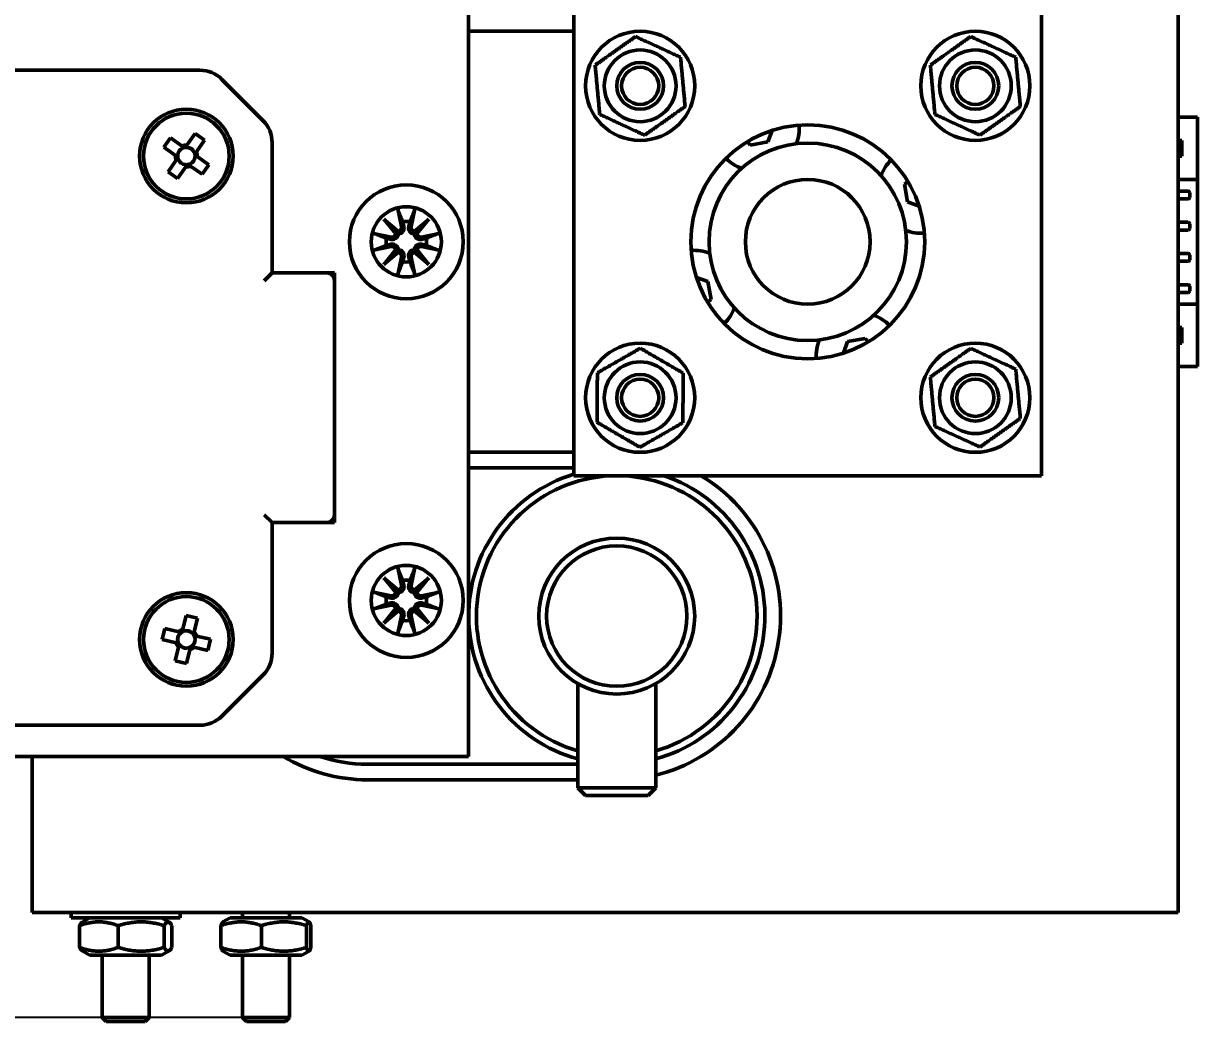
# Model space of a CAD drawing. Header units: millimetres. Extents: x -945 to 1680, y -1981 to 1188.
# Drawn here: x 269.7 to 345, y 460.6 to 524.6 of the extents above; entities that cross this region are included whole.
import ezdxf

# ---------------------------------------------------------------- set-up
doc = ezdxf.new("R2010")
doc.units = ezdxf.units.MM
doc.header["$LTSCALE"] = 4
doc.layers.add('Dimension (ISO)', color=7, linetype='Continuous', lineweight=25)
doc.layers.add('Visible (ISO)', color=7, linetype='Continuous', lineweight=50)
doc.styles.add('Note Text (ISO)', font='tahoma.ttf')
doc.dimstyles.new('Default (ISO)', dxfattribs={"dimscale": 4, "dimtxt": 3.5, "dimasz": 2.5, "dimexe": 3.175, "dimexo": 0, "dimgap": 0.762, "dimtad": 1, "dimrnd": 1e-08, "dimzin": 0, "dimtxsty": 'Note Text (ISO)', "dimcen": 0.09, "dimdle": 10, "dimclrd": 256, "dimclre": 256, "dimclrt": 256, "dimazin": 0, "dimtfac": 1.001486, "dimtmove": 0, "dimatfit": 3, "dimfxl": 1, "dimtolj": 1, "dimtzin": 0, "dimlwd": -1, "dimlwe": -1, "dimarcsym": 0})

# ---------------------------------------------------------------- blocks, each defined once
blk = doc.blocks.new('*D55')
at = {"layer": 'Defpoints', "color": 0, "transparency": 16777216}
for p in [(283.994, 560.551), (173.244, 460.801), (283.744, 460.801)]:
    blk.add_point(p, dxfattribs=at)
at = {"layer": 'Dimension (ISO)', "transparency": 16777216}
for p, q in [((283.994, 560.551), (160.544, 560.551)), ((173.244, 550.551), (173.244, 470.801)), ((283.744, 460.801), (160.544, 460.801))]:
    blk.add_line(p, q, dxfattribs=at)
for points in [[(171.578, 550.551), (174.911, 550.551), (173.244, 560.551)], [(171.578, 470.801), (174.911, 470.801), (173.244, 460.801)]]:
    blk.add_solid(points, dxfattribs=at)
at = {"layer": 'Dimension (ISO)', "transparency": 16777216, "insert": (155.623, 496.361), "char_height": 14, "attachment_point": 1, "rotation": 90, "style": 'Note Text (ISO)'}
blk.add_mtext('\\A1;100', dxfattribs=at)

msp = doc.modelspace()

# ---------------------------------------------------------------- linework, layer by layer
at = {"layer": 'Visible (ISO)'}
for p, q in [((343.744, 553.551), (343.744, 467.551)), ((298.244, 477.551), (298.244, 543.551)), ((304.993, 525.551), (304.993, 495.551)), ((334.993, 495.551), (334.993, 525.551)), ((298.244, 524.051), (304.993, 524.051)), ((248.264, 521.551), (281.007, 521.551)), ((282.422, 520.965), (285.05, 518.336)), ((343.744, 518.551), (344.993, 518.551)), ((344.993, 518.051), (344.993, 518.551)), ((280.175, 516.746), (280.702, 517.488)), ((280.702, 517.488), (281.305, 517.06)), ((317.709, 517.694), (317.438, 516.954)), ((344.993, 518.051), (344.993, 514.551)), ((278.698, 516.617), (279.126, 517.22)), ((279.44, 516.09), (278.698, 516.617)), ((279.126, 517.22), (279.868, 516.694)), ((279.873, 516.541), (279.944, 516.64)), ((280.122, 516.671), (280.222, 516.6)), ((281.305, 517.06), (280.779, 516.318)), ((285.636, 516.922), (285.636, 508.551)), ((316.3, 516.756), (316.119, 516.973)), ((317.438, 516.954), (316.3, 516.756)), ((343.744, 517.051), (343.993, 517.051)), ((343.993, 517.051), (343.993, 516.051)), ((279.516, 516.037), (279.586, 516.137)), ((279.646, 515.788), (279.546, 515.859)), ((280.626, 516.314), (280.726, 516.243)), ((280.756, 516.064), (280.685, 515.965)), ((280.831, 516.011), (281.573, 515.485)), ((343.993, 516.051), (343.744, 516.051)), ((278.966, 515.041), (279.493, 515.783)), ((280.096, 515.355), (279.57, 514.613)), ((280.15, 515.43), (280.05, 515.501)), ((280.399, 515.561), (280.328, 515.461)), ((281.145, 514.881), (280.403, 515.407)), ((281.573, 515.485), (281.145, 514.881)), ((279.57, 514.613), (278.966, 515.041)), ((326.199, 514.244), (326.415, 514.424)), ((343.744, 514.551), (344.993, 514.551)), ((344.993, 514.551), (344.993, 506.551)), ((326.397, 513.106), (326.199, 514.244)), ((344.393, 513.801), (343.744, 513.801)), ((344.493, 513.701), (344.493, 513.401)), ((327.137, 512.834), (326.397, 513.106)), ((344.393, 513.301), (343.744, 513.301)), ((293.703, 512.66), (293.942, 511.53)), ((294.786, 512.66), (294.547, 511.53)), ((292.795, 512), (293.742, 511.222)), ((292.795, 512), (293.569, 511.226)), ((293.573, 511.053), (292.795, 512)), ((294.747, 511.222), (295.694, 512)), ((295.694, 512), (294.915, 511.053)), ((295.694, 512), (294.92, 511.226)), ((344.393, 511.801), (343.744, 511.801)), ((344.493, 511.701), (344.493, 511.401)), ((292.135, 511.092), (293.265, 510.853)), ((293.569, 511.226), (293.735, 511.06)), ((294.92, 511.226), (294.753, 511.06)), ((296.354, 511.092), (295.224, 510.853)), ((344.393, 511.301), (343.744, 511.301)), ((292.135, 510.009), (293.265, 510.248)), ((292.795, 509.101), (293.573, 510.048)), ((293.742, 509.88), (292.795, 509.101)), ((292.795, 509.101), (293.569, 509.875)), ((293.569, 509.875), (293.735, 510.042)), ((295.694, 509.101), (294.747, 509.88)), ((294.92, 509.875), (294.753, 510.042)), ((294.915, 510.048), (295.694, 509.101)), ((295.694, 509.101), (294.92, 509.875)), ((296.354, 510.009), (295.224, 510.248)), ((293.703, 508.442), (293.942, 509.571)), ((294.786, 508.442), (294.547, 509.571)), ((344.393, 509.801), (343.744, 509.801)), ((344.393, 509.301), (343.744, 509.301)), ((344.493, 509.701), (344.493, 509.401)), ((285.136, 508.051), (285.636, 508.551)), ((285.636, 508.551), (289.136, 508.551)), ((289.136, 508.551), (289.636, 508.551)), ((289.636, 508.051), (289.636, 508.551)), ((289.636, 508.051), (289.636, 493.051)), ((312.849, 508.267), (313.59, 507.995)), ((313.59, 507.995), (313.788, 506.858)), ((344.393, 507.801), (343.744, 507.801)), ((344.493, 507.701), (344.493, 507.401)), ((313.788, 506.858), (313.571, 506.677)), ((344.393, 507.301), (343.744, 507.301)), ((344.993, 506.551), (343.744, 506.551)), ((344.993, 506.551), (344.993, 503.051)), ((343.744, 505.051), (343.993, 505.051)), ((343.993, 505.051), (343.993, 504.051)), ((322.277, 503.407), (322.549, 504.147)), ((322.549, 504.147), (323.686, 504.345)), ((323.686, 504.345), (323.867, 504.128)), ((343.993, 504.051), (343.744, 504.051)), ((344.993, 502.551), (344.993, 503.051)), ((344.993, 502.551), (343.744, 502.551)), ((304.993, 497.051), (298.244, 497.051)), ((298.244, 496.051), (304.993, 496.051)), ((304.993, 495.551), (334.993, 495.551)), ((285.636, 492.551), (285.136, 493.051)), ((285.636, 492.551), (285.636, 484.179)), ((289.136, 492.551), (285.636, 492.551)), ((289.636, 492.551), (289.136, 492.551)), ((289.636, 492.551), (289.636, 493.051)), ((293.703, 489.66), (293.942, 488.53)), ((294.786, 489.66), (294.547, 488.53)), ((292.795, 489), (293.742, 488.222)), ((292.795, 489), (293.569, 488.226)), ((293.573, 488.053), (292.795, 489)), ((294.747, 488.222), (295.694, 489)), ((295.694, 489), (294.915, 488.053)), ((295.694, 489), (294.92, 488.226)), ((292.135, 488.092), (293.265, 487.853)), ((293.569, 488.226), (293.735, 488.06)), ((294.92, 488.226), (294.753, 488.06)), ((296.354, 488.092), (295.224, 487.853)), ((292.135, 487.009), (293.265, 487.248)), ((296.354, 487.009), (295.224, 487.248)), ((279.914, 485.711), (280.128, 486.596)), ((280.128, 486.596), (280.847, 486.422)), ((292.795, 486.101), (293.573, 487.048)), ((293.742, 486.88), (292.795, 486.101)), ((292.795, 486.101), (293.569, 486.875)), ((293.569, 486.875), (293.735, 487.042)), ((293.703, 485.442), (293.942, 486.571)), ((294.786, 485.442), (294.547, 486.571)), ((295.694, 486.101), (294.747, 486.88)), ((294.92, 486.875), (294.753, 487.042)), ((294.915, 487.048), (295.694, 486.101)), ((295.694, 486.101), (294.92, 486.875)), ((278.591, 485.043), (278.764, 485.762)), ((278.764, 485.762), (279.649, 485.549)), ((280.847, 486.422), (280.634, 485.538)), ((279.475, 484.829), (278.591, 485.043)), ((279.71, 485.408), (279.739, 485.527)), ((279.893, 485.621), (280.012, 485.593)), ((280.493, 485.477), (280.612, 485.448)), ((280.706, 485.294), (280.678, 485.175)), ((280.796, 485.272), (281.681, 485.059)), ((281.681, 485.059), (281.507, 484.339)), ((279.424, 483.679), (279.638, 484.564)), ((279.565, 484.808), (279.594, 484.927)), ((279.778, 484.625), (279.659, 484.653)), ((280.357, 484.39), (280.144, 483.506)), ((280.379, 484.48), (280.26, 484.509)), ((280.562, 484.693), (280.533, 484.574)), ((281.507, 484.339), (280.623, 484.553)), ((280.144, 483.506), (279.424, 483.679)), ((285.05, 482.765), (282.422, 480.136)), ((305.244, 482.22), (305.244, 475.541)), ((310.244, 482.22), (310.244, 475.541)), ((281.007, 479.551), (248.264, 479.551)), ((243.744, 477.551), (298.244, 477.551)), ((270.244, 467.551), (270.244, 477.551)), ((305.244, 477.051), (291.744, 477.051)), ((291.744, 476.051), (305.244, 476.051)), ((305.244, 475.541), (310.244, 475.541)), ((305.735, 475.051), (305.244, 475.541)), ((309.754, 475.051), (310.244, 475.541)), ((309.754, 475.051), (305.735, 475.051)), ((343.744, 467.551), (270.244, 467.551)), ((272.744, 467.201), (272.744, 467.551)), ((272.744, 467.201), (279.744, 467.201)), ((273.944, 467.201), (273.461, 466.922)), ((278.544, 467.201), (279.028, 466.922)), ((279.744, 467.201), (279.744, 467.551)), ((282.944, 467.201), (282.483, 466.934)), ((287.544, 467.201), (282.944, 467.201)), ((283.744, 467.551), (283.744, 467.201)), ((286.744, 467.551), (286.744, 467.201)), ((287.544, 467.201), (288.006, 466.934)), ((273.283, 466.695), (273.283, 465.306)), ((275.755, 466.695), (275.755, 465.306)), ((278.717, 466.695), (278.717, 465.306)), ((279.206, 466.695), (279.206, 465.306)), ((282.359, 466.695), (282.359, 465.306)), ((284.95, 466.695), (284.95, 465.306)), ((287.836, 466.695), (287.836, 465.306)), ((288.13, 466.695), (288.13, 465.306)), ((273.944, 464.801), (273.461, 465.08)), ((273.944, 464.801), (278.544, 464.801)), ((274.744, 464.801), (274.744, 460.801)), ((277.744, 464.801), (277.744, 460.801)), ((278.544, 464.801), (279.028, 465.08)), ((282.944, 464.801), (282.483, 465.067)), ((282.944, 464.801), (287.544, 464.801)), ((283.744, 464.801), (283.744, 460.801)), ((286.744, 464.801), (286.744, 460.801)), ((287.544, 464.801), (288.006, 465.067)), ((274.744, 460.801), (277.744, 460.801)), ((274.994, 460.551), (274.744, 460.801)), ((277.494, 460.551), (274.994, 460.551)), ((277.494, 460.551), (277.744, 460.801)), ((283.744, 460.801), (286.744, 460.801)), ((283.994, 460.551), (283.744, 460.801)), ((286.494, 460.551), (283.994, 460.551)), ((286.494, 460.551), (286.744, 460.801))]:
    msp.add_line(p, q, dxfattribs=at)
for centre, radius in [((309.243, 520.551), 3.5), ((330.743, 520.551), 3.5), ((309.243, 520.551), 2.3), ((330.743, 520.551), 2.3), ((309.243, 520.551), 1.5), ((309.243, 520.551), 1.5), ((330.743, 520.551), 1.5), ((330.743, 520.551), 1.5), ((309.243, 520.551), 1.193), ((330.743, 520.551), 1.193), ((280.136, 516.051), 3), ((280.136, 516.051), 2.75), ((319.993, 510.551), 7.5), ((319.993, 510.551), 6.333), ((319.993, 510.551), 4), ((294.244, 510.551), 3.65), ((294.244, 510.551), 2.25), ((309.243, 500.551), 3.5), ((330.743, 500.551), 3.5), ((309.243, 500.551), 2.3), ((330.743, 500.551), 2.3), ((309.243, 500.551), 1.5), ((309.243, 500.551), 1.5), ((309.243, 500.551), 1.193), ((330.743, 500.551), 1.5), ((330.743, 500.551), 1.5), ((330.743, 500.551), 1.193), ((294.244, 487.551), 3.65), ((307.744, 486.551), 5), ((307.744, 486.551), 4.5), ((294.244, 487.551), 2.25), ((280.136, 485.051), 3), ((280.136, 485.051), 2.75)]:
    msp.add_circle(centre, radius, dxfattribs=at)
for centre, radius, start, end in [((281.007, 519.551), 2, 45, 90), ((283.636, 516.922), 2, 0, 45), ((316.698, 517.84), 2.75, 338.69885, 3.96028), ((280.136, 516.051), 0.697, 86.74103, 112.56961), ((280.136, 516.051), 0.556, 102.93711, 118.2172), ((280.136, 516.051), 0.556, 96.37353, 102.93711), ((280.136, 516.051), 0.556, 81.09344, 96.37353), ((280.136, 516.051), 0.556, 28.2172, 81.09344), ((280.136, 516.051), 0.697, 176.74103, 202.56961), ((280.136, 516.051), 0.556, 171.09344, 186.37353), ((280.136, 516.051), 0.556, 186.37353, 192.93711), ((280.136, 516.051), 0.556, 118.2172, 171.09344), ((280.136, 516.051), 0.556, 192.93711, 208.2172), ((280.136, 516.051), 0.556, 298.2172, 351.09344), ((280.136, 516.051), 0.556, 12.93711, 28.2172), ((280.136, 516.051), 0.556, 6.37353, 12.93711), ((280.136, 516.051), 0.556, 351.09344, 6.37353), ((280.136, 516.051), 0.697, 356.74103, 22.56961), ((316.698, 517.84), 2.75, 224.69174, 249.95318), ((280.136, 516.051), 0.556, 208.2172, 261.09344), ((280.136, 516.051), 0.556, 261.09344, 276.37353), ((280.136, 516.051), 0.697, 266.74103, 292.56961), ((280.136, 516.051), 0.556, 276.37353, 282.93711), ((280.136, 516.051), 0.556, 282.93711, 298.2172), ((327.283, 513.846), 2.75, 134.69174, 159.95317), ((344.393, 513.701), 0.1, 0, 90), ((344.393, 513.401), 0.1, 270, 0), ((293.687, 511.476), 0.26, 282.1012, 11.93353), ((294.244, 510.551), 1.297, 79.77073, 100.22927), ((294.802, 511.476), 0.26, 168.06647, 257.8988), ((344.393, 511.701), 0.1, 0, 90), ((344.393, 511.401), 0.1, 270, 0), ((294.244, 510.551), 1.297, 169.77073, 190.22927), ((293.319, 511.108), 0.26, 258.06647, 347.8988), ((295.17, 511.108), 0.26, 192.1012, 281.93353), ((294.244, 510.551), 1.297, 349.77073, 10.22927), ((327.283, 513.846), 2.75, 248.69885, 273.96028), ((293.319, 509.993), 0.26, 12.1012, 101.93353), ((293.687, 509.625), 0.26, 348.06647, 77.8988), ((294.802, 509.625), 0.26, 102.1012, 191.93353), ((295.17, 509.993), 0.26, 78.06647, 167.8988), ((312.704, 507.255), 2.75, 68.69885, 93.96028), ((294.244, 510.551), 1.297, 259.77073, 280.22927), ((344.393, 509.701), 0.1, 0, 90), ((344.393, 509.401), 0.1, 270, 0), ((289.136, 508.051), 0.5, 0, 90), ((344.393, 507.701), 0.1, 0, 90), ((344.393, 507.401), 0.1, 270, 0), ((312.704, 507.255), 2.75, 314.69174, 339.95318), ((323.289, 503.261), 2.75, 44.69174, 69.95318), ((323.289, 503.261), 2.75, 158.69885, 183.96028), ((307.744, 486.551), 9.5, 106.83375, 254.74248), ((307.744, 486.551), 9, 286.12762, 253.87238), ((307.744, 486.551), 9.5, 285.25752, 71.32828), ((307.744, 486.551), 10.5, 283.77415, 58.99728), ((289.136, 493.051), 0.5, 270, 0), ((294.244, 487.551), 1.297, 79.77073, 100.22927), ((293.319, 488.108), 0.26, 258.06647, 347.8988), ((293.687, 488.476), 0.26, 282.1012, 11.93353), ((294.802, 488.476), 0.26, 168.06647, 257.8988), ((295.17, 488.108), 0.26, 192.1012, 281.93353), ((294.244, 487.551), 1.297, 169.77073, 190.22927), ((293.319, 486.993), 0.26, 12.1012, 101.93353), ((295.17, 486.993), 0.26, 78.06647, 167.8988), ((294.244, 487.551), 1.297, 349.77073, 10.22927), ((293.687, 486.625), 0.26, 348.06647, 77.8988), ((294.802, 486.625), 0.26, 102.1012, 191.93353), ((280.136, 485.051), 0.697, 108.52782, 134.35641), ((294.244, 487.551), 1.297, 259.77073, 280.22927), ((280.136, 485.051), 0.556, 140.00399, 192.88024), ((280.136, 485.051), 0.556, 124.72391, 140.00399), ((280.136, 485.051), 0.556, 118.16032, 124.72391), ((280.136, 485.051), 0.556, 102.88024, 118.16032), ((280.136, 485.051), 0.556, 50.00399, 102.88024), ((280.136, 485.051), 0.556, 34.72391, 50.00399), ((280.136, 485.051), 0.556, 320.00399, 12.88024), ((280.136, 485.051), 0.556, 28.16032, 34.72391), ((280.136, 485.051), 0.556, 12.88024, 28.16032), ((280.136, 485.051), 0.697, 18.52782, 44.35641), ((280.136, 485.051), 0.697, 198.52782, 224.35641), ((280.136, 485.051), 0.556, 192.88024, 208.16032), ((280.136, 485.051), 0.556, 208.16032, 214.72391), ((280.136, 485.051), 0.556, 214.72391, 230.00399), ((280.136, 485.051), 0.556, 230.00399, 282.88024), ((280.136, 485.051), 0.556, 282.88024, 298.16032), ((280.136, 485.051), 0.697, 288.52782, 314.35641), ((280.136, 485.051), 0.556, 298.16032, 304.72391), ((280.136, 485.051), 0.556, 304.72391, 320.00399), ((283.636, 484.179), 2, 315, 0), ((281.007, 481.551), 2, 270, 315), ((291.744, 486.551), 10.5, 238.99728, 270), ((291.744, 486.551), 9.5, 251.32828, 270)]:
    msp.add_arc(centre, radius, start, end, dxfattribs=at)
for centre, major_axis, ratio, start_param, end_param in [((280.176, 516.107), (0.287, 0.405), 0.990116, 5.754797, 6.811574), ((280.079, 516.091), (-0.405, 0.287), 0.990116, 5.754797, 6.811574), ((280.193, 516.01), (0.405, -0.287), 0.990116, 5.754797, 6.811574), ((280.096, 515.994), (-0.287, -0.405), 0.990116, 5.754797, 6.811574), ((293.664, 511.448), (0.153, 0.186), 0.988452, 3.427323, 4.166138), ((293.347, 511.131), (0.186, 0.153), 0.988452, 5.25864, 5.997455), ((294.825, 511.448), (0.153, -0.186), 0.988452, 5.25864, 5.997455), ((295.142, 511.131), (0.186, -0.153), 0.988452, 3.427323, 4.166138), ((293.347, 509.97), (-0.186, 0.153), 0.988452, 3.427323, 4.166138), ((293.664, 509.653), (-0.153, 0.186), 0.988452, 5.25864, 5.997455), ((294.825, 509.653), (-0.153, -0.186), 0.988452, 3.427323, 4.166138), ((295.142, 509.97), (-0.186, -0.153), 0.988452, 5.25864, 5.997455), ((293.664, 488.448), (0.153, 0.186), 0.988452, 3.427323, 4.166138), ((293.347, 488.131), (0.186, 0.153), 0.988452, 5.25864, 5.997455), ((294.825, 488.448), (0.153, -0.186), 0.988452, 5.25864, 5.997455), ((295.142, 488.131), (0.186, -0.153), 0.988452, 3.427323, 4.166138), ((293.347, 486.97), (-0.186, 0.153), 0.988452, 3.427323, 4.166138), ((293.664, 486.653), (-0.153, 0.186), 0.988452, 5.25864, 5.997455), ((294.825, 486.653), (-0.153, -0.186), 0.988452, 3.427323, 4.166138), ((295.142, 486.97), (-0.186, -0.153), 0.988452, 5.25864, 5.997455), ((280.068, 485.067), (-0.482, 0.116), 0.990116, 5.754797, 6.811574), ((280.152, 485.118), (0.116, 0.482), 0.990116, 5.754797, 6.811574), ((280.203, 485.034), (0.482, -0.116), 0.990116, 5.754797, 6.811574), ((280.119, 484.983), (-0.116, -0.482), 0.990116, 5.754797, 6.811574)]:
    msp.add_ellipse(centre, major_axis=major_axis, ratio=ratio, start_param=start_param, end_param=end_param, dxfattribs=at)
for points, weights in [([(306.358, 521.877), (307.654, 522.795), (308.949, 523.712)], [1, 1.15470053838, 1]), ([(308.949, 523.712), (310.392, 523.049), (311.834, 522.386)], [1, 1.15470053838, 1]), ([(327.858, 521.877), (329.154, 522.795), (330.449, 523.712)], [1, 1.15470053838, 1]), ([(330.449, 523.712), (331.892, 523.049), (333.334, 522.386)], [1, 1.15470053838, 1]), ([(306.652, 518.715), (306.505, 520.296), (306.358, 521.877)], [1, 1.15470053838, 1]), ([(311.834, 522.386), (311.981, 520.805), (312.128, 519.224)], [1, 1.15470053838, 1]), ([(328.152, 518.715), (328.005, 520.296), (327.858, 521.877)], [1, 1.15470053838, 1]), ([(333.334, 522.386), (333.481, 520.805), (333.628, 519.224)], [1, 1.15470053838, 1]), ([(312.128, 519.224), (310.833, 518.307), (309.537, 517.389)], [1, 1.15470053838, 1]), ([(333.628, 519.224), (332.333, 518.307), (331.037, 517.389)], [1, 1.15470053838, 1]), ([(309.537, 517.389), (308.095, 518.052), (306.652, 518.715)], [1, 1.15470053838, 1]), ([(331.037, 517.389), (329.595, 518.052), (328.152, 518.715)], [1, 1.15470053838, 1]), ([(280.011, 516.593), (279.948, 516.637), (279.868, 516.694)], [1.01895266133, 1.02613455908, 1.01316227986]), ([(280.175, 516.746), (280.119, 516.667), (280.074, 516.603)], [1.01316227985, 1.02613455902, 1.01895266122]), ([(279.44, 516.09), (279.52, 516.034), (279.583, 515.989)], [1.01316227984, 1.02613455901, 1.01895266122]), ([(279.594, 515.926), (279.549, 515.863), (279.493, 515.783)], [1.01895266133, 1.02613455908, 1.01316227986]), ([(280.678, 516.175), (280.723, 516.239), (280.779, 516.318)], [1.01895266133, 1.02613455908, 1.01316227986]), ([(280.831, 516.011), (280.752, 516.067), (280.688, 516.112)], [1.01316227984, 1.02613455901, 1.01895266122]), ([(280.096, 515.355), (280.153, 515.435), (280.197, 515.498)], [1.01316227985, 1.02613455902, 1.01895266122]), ([(280.26, 515.509), (280.324, 515.464), (280.403, 515.407)], [1.01895266133, 1.02613455908, 1.01316227986]), ([(293.751, 512.482), (293.91, 512.087), (294.014, 511.827)], [1.00292654222, 1.02395882036, 1]), ([(294.475, 511.827), (294.579, 512.087), (294.738, 512.482)], [1, 1.02395882035, 1.00292654222]), ([(294.014, 511.827), (294.053, 511.678), (294.084, 511.56)], [1, 1.12336464918, 1.24422028802]), ([(294.405, 511.56), (294.436, 511.678), (294.475, 511.827)], [1.24422028802, 1.12336464918, 1]), ([(292.968, 510.781), (292.708, 510.885), (292.313, 511.044)], [1, 1.02395882035, 1.00292654222]), ([(293.235, 510.711), (293.117, 510.742), (292.968, 510.781)], [1.24422028802, 1.12336464918, 1]), ([(295.521, 510.781), (295.371, 510.742), (295.254, 510.711)], [1, 1.12336464918, 1.24422028802]), ([(296.175, 511.044), (295.781, 510.885), (295.521, 510.781)], [1.00292654222, 1.02395882035, 1]), ([(292.313, 510.057), (292.708, 510.216), (292.968, 510.32)], [1.00292654222, 1.02395882035, 1]), ([(292.968, 510.32), (293.117, 510.359), (293.235, 510.39)], [1, 1.12336464918, 1.24422028802]), ([(295.254, 510.39), (295.371, 510.359), (295.521, 510.32)], [1.24422028802, 1.12336464918, 1]), ([(295.521, 510.32), (295.781, 510.216), (296.175, 510.057)], [1, 1.02395882035, 1.00292654222]), ([(294.014, 509.274), (293.91, 509.014), (293.751, 508.62)], [1, 1.02395882036, 1.00292654222]), ([(294.084, 509.541), (294.053, 509.424), (294.014, 509.274)], [1.24422028802, 1.12336464918, 1]), ([(294.475, 509.274), (294.436, 509.424), (294.405, 509.541)], [1, 1.12336464918, 1.24422028802]), ([(294.738, 508.62), (294.579, 509.014), (294.475, 509.274)], [1.00292654222, 1.02395882036, 1]), ([(306.499, 502.149), (307.877, 502.937), (309.255, 503.726)], [1, 1.15470053838, 1]), ([(309.255, 503.726), (310.627, 502.927), (311.999, 502.128)], [1, 1.15470053838, 1]), ([(327.858, 501.877), (329.154, 502.795), (330.449, 503.712)], [1, 1.15470053838, 1]), ([(330.449, 503.712), (331.892, 503.049), (333.334, 502.386)], [1, 1.15470053838, 1]), ([(333.334, 502.386), (333.481, 500.805), (333.628, 499.224)], [1, 1.15470053838, 1]), ([(306.487, 498.974), (306.493, 500.561), (306.499, 502.149)], [1, 1.15470053838, 1]), ([(311.999, 502.128), (311.993, 500.54), (311.987, 498.952)], [1, 1.15470053838, 1]), ([(328.152, 498.715), (328.005, 500.296), (327.858, 501.877)], [1, 1.15470053838, 1]), ([(309.231, 497.375), (307.859, 498.174), (306.487, 498.974)], [1, 1.15470053838, 1]), ([(311.987, 498.952), (310.609, 498.164), (309.231, 497.375)], [1, 1.15470053838, 1]), ([(331.037, 497.389), (329.595, 498.052), (328.152, 498.715)], [1, 1.15470053838, 1]), ([(333.628, 499.224), (332.333, 498.307), (331.037, 497.389)], [1, 1.15470053838, 1]), ([(293.751, 489.482), (293.91, 489.087), (294.014, 488.827)], [1.00292654222, 1.02395882036, 1]), ([(294.475, 488.827), (294.579, 489.087), (294.738, 489.482)], [1, 1.02395882035, 1.00292654222]), ([(294.014, 488.827), (294.053, 488.678), (294.084, 488.56)], [1, 1.12336464918, 1.24422028802]), ([(294.405, 488.56), (294.436, 488.678), (294.475, 488.827)], [1.24422028802, 1.12336464918, 1]), ([(292.968, 487.781), (292.708, 487.885), (292.313, 488.044)], [1, 1.02395882035, 1.00292654222]), ([(296.175, 488.044), (295.781, 487.885), (295.521, 487.781)], [1.00292654222, 1.02395882035, 1]), ([(292.313, 487.057), (292.708, 487.216), (292.968, 487.32)], [1.00292654222, 1.02395882035, 1]), ([(293.235, 487.711), (293.117, 487.742), (292.968, 487.781)], [1.24422028802, 1.12336464918, 1]), ([(292.968, 487.32), (293.117, 487.359), (293.235, 487.39)], [1, 1.12336464918, 1.24422028802]), ([(295.521, 487.781), (295.371, 487.742), (295.254, 487.711)], [1, 1.12336464918, 1.24422028802]), ([(295.254, 487.39), (295.371, 487.359), (295.521, 487.32)], [1.24422028802, 1.12336464918, 1]), ([(295.521, 487.32), (295.781, 487.216), (296.175, 487.057)], [1, 1.02395882035, 1.00292654222]), ([(294.084, 486.541), (294.053, 486.424), (294.014, 486.274)], [1.24422028802, 1.12336464918, 1]), ([(294.475, 486.274), (294.436, 486.424), (294.405, 486.541)], [1, 1.12336464918, 1.24422028802]), ([(279.914, 485.711), (279.892, 485.616), (279.873, 485.541)], [1.01316227727, 1.02613455298, 1.0189526559]), ([(294.014, 486.274), (293.91, 486.014), (293.751, 485.62)], [1, 1.02395882036, 1.00292654222]), ([(294.738, 485.62), (294.579, 486.014), (294.475, 486.274)], [1.00292654222, 1.02395882036, 1]), ([(279.819, 485.508), (279.743, 485.526), (279.649, 485.549)], [1.01895265587, 1.02613455296, 1.01316227723]), ([(280.593, 485.367), (280.611, 485.443), (280.634, 485.538)], [1.01895265587, 1.02613455296, 1.01316227723]), ([(280.796, 485.272), (280.702, 485.295), (280.626, 485.313)], [1.01316227727, 1.02613455298, 1.01895265589]), ([(279.475, 484.829), (279.57, 484.806), (279.646, 484.788)], [1.01316227727, 1.02613455298, 1.01895265589]), ([(279.679, 484.734), (279.661, 484.658), (279.638, 484.564)], [1.01895265587, 1.02613455296, 1.01316227723]), ([(280.357, 484.39), (280.38, 484.485), (280.398, 484.56)], [1.01316227727, 1.02613455298, 1.0189526559]), ([(280.452, 484.594), (280.528, 484.575), (280.623, 484.553)], [1.01895265587, 1.02613455296, 1.01316227723]), ([(275.755, 466.695), (274.519, 467.154), (273.283, 466.695)], [1, 1.15470053838, 1]), ([(273.283, 466.695), (273.378, 466.873), (273.461, 466.922)], [1, 1.05497712104, 1.07087895676]), ([(278.717, 466.695), (277.236, 467.154), (275.755, 466.695)], [1, 1.15470053838, 1]), ([(279.206, 466.695), (278.962, 467.154), (278.717, 466.695)], [1, 1.15470053838, 1]), ([(284.95, 466.695), (283.655, 467.154), (282.359, 466.695)], [1, 1.15470053838, 1]), ([(282.359, 466.695), (282.425, 466.901), (282.483, 466.934)], [1, 1.06395605479, 1.07503088516]), ([(287.836, 466.695), (286.393, 467.154), (284.95, 466.695)], [1, 1.15470053838, 1]), ([(288.13, 466.695), (287.983, 467.154), (287.836, 466.695)], [1, 1.15470053838, 1]), ([(273.461, 465.08), (273.378, 465.128), (273.283, 465.306)], [1.07087895676, 1.05497712104, 1]), ([(273.283, 465.306), (274.519, 464.848), (275.755, 465.306)], [1, 1.15470053838, 1]), ([(275.755, 465.306), (277.236, 464.848), (278.717, 465.306)], [1, 1.15470053838, 1]), ([(278.717, 465.306), (278.962, 464.848), (279.206, 465.306)], [1, 1.15470053838, 1]), ([(282.483, 465.067), (282.425, 465.1), (282.359, 465.306)], [1.07503088516, 1.06395605479, 1]), ([(282.359, 465.306), (283.655, 464.848), (284.95, 465.306)], [1, 1.15470053838, 1]), ([(284.95, 465.306), (286.393, 464.848), (287.836, 465.306)], [1, 1.15470053838, 1]), ([(287.836, 465.306), (287.983, 464.848), (288.13, 465.306)], [1, 1.15470053838, 1])]:
    msp.add_rational_spline(points, weights, degree=2, dxfattribs=at)
for points, knots in [([(293.751, 512.482), (293.747, 512.491), (293.743, 512.504), (293.733, 512.536), (293.726, 512.56), (293.715, 512.606), (293.708, 512.635), (293.703, 512.66)], [0.07019749, 0.07019749, 0.07019749, 0.07019749, 0.07644591, 0.07644591, 0.08406722, 0.08406722, 0.09169213, 0.09169213, 0.09169213, 0.09169213]), ([(294.786, 512.66), (294.781, 512.635), (294.774, 512.606), (294.762, 512.56), (294.756, 512.536), (294.746, 512.504), (294.742, 512.491), (294.738, 512.482)], [0.03061008, 0.03061008, 0.03061008, 0.03061008, 0.03823499, 0.03823499, 0.0458563, 0.0458563, 0.05210472, 0.05210472, 0.05210472, 0.05210472]), ([(294.084, 511.56), (294.087, 511.547), (294.09, 511.534), (294.098, 511.483), (294.099, 511.44), (294.086, 511.357), (294.074, 511.316), (294.041, 511.249), (294.02, 511.217), (293.968, 511.159), (293.937, 511.134), (293.873, 511.095), (293.836, 511.08), (293.777, 511.065), (293.756, 511.061), (293.735, 511.06)], [0.15793693, 0.15793693, 0.15793693, 0.15793693, 0.16242986, 0.16242986, 0.17549524, 0.17549524, 0.18856062, 0.18856062, 0.1997376, 0.1997376, 0.21091458, 0.21091458, 0.22209156, 0.22209156, 0.22833277, 0.22833277, 0.22833277, 0.22833277]), ([(294.753, 511.06), (294.733, 511.061), (294.711, 511.065), (294.653, 511.08), (294.616, 511.095), (294.552, 511.134), (294.521, 511.159), (294.469, 511.217), (294.448, 511.249), (294.415, 511.316), (294.402, 511.357), (294.39, 511.44), (294.391, 511.483), (294.397, 511.521), (294.399, 511.534), (294.402, 511.547), (294.405, 511.56)], [-0.06590291, -0.06590291, -0.06590291, -0.06590291, -0.0596617, -0.0596617, -0.04848472, -0.04848472, -0.03730774, -0.03730774, -0.02613076, -0.02613076, -0.01306538, -0.01306538, 0, 0, 0, 0.00449293, 0.00449293, 0.00449293, 0.00449293]), ([(292.135, 511.092), (292.16, 511.087), (292.189, 511.08), (292.235, 511.069), (292.259, 511.062), (292.291, 511.052), (292.304, 511.048), (292.313, 511.044)], [0.03061008, 0.03061008, 0.03061008, 0.03061008, 0.03823499, 0.03823499, 0.0458563, 0.0458563, 0.05210472, 0.05210472, 0.05210472, 0.05210472]), ([(293.735, 511.06), (293.734, 511.039), (293.73, 511.018), (293.715, 510.959), (293.7, 510.922), (293.661, 510.858), (293.636, 510.827), (293.578, 510.775), (293.546, 510.754), (293.479, 510.721), (293.438, 510.709), (293.355, 510.696), (293.312, 510.697), (293.274, 510.703), (293.261, 510.705), (293.248, 510.708), (293.235, 510.711)], [-0.06590291, -0.06590291, -0.06590291, -0.06590291, -0.0596617, -0.0596617, -0.04848472, -0.04848472, -0.03730774, -0.03730774, -0.02613076, -0.02613076, -0.01306538, -0.01306538, 0, 0, 0, 0.00449293, 0.00449293, 0.00449293, 0.00449293]), ([(295.254, 510.711), (295.241, 510.708), (295.227, 510.705), (295.176, 510.697), (295.134, 510.696), (295.051, 510.709), (295.01, 510.721), (294.943, 510.754), (294.91, 510.775), (294.853, 510.827), (294.827, 510.858), (294.789, 510.922), (294.773, 510.959), (294.759, 511.018), (294.755, 511.039), (294.753, 511.06)], [0.15793693, 0.15793693, 0.15793693, 0.15793693, 0.16242986, 0.16242986, 0.17549524, 0.17549524, 0.18856062, 0.18856062, 0.1997376, 0.1997376, 0.21091458, 0.21091458, 0.22209156, 0.22209156, 0.22833277, 0.22833277, 0.22833277, 0.22833277]), ([(296.175, 511.044), (296.185, 511.048), (296.198, 511.052), (296.229, 511.062), (296.254, 511.069), (296.299, 511.08), (296.329, 511.087), (296.354, 511.092)], [0.07019749, 0.07019749, 0.07019749, 0.07019749, 0.07644591, 0.07644591, 0.08406722, 0.08406722, 0.09169213, 0.09169213, 0.09169213, 0.09169213]), ([(292.313, 510.057), (292.304, 510.053), (292.291, 510.049), (292.259, 510.039), (292.235, 510.033), (292.189, 510.021), (292.16, 510.014), (292.135, 510.009)], [0.07019749, 0.07019749, 0.07019749, 0.07019749, 0.07644591, 0.07644591, 0.08406722, 0.08406722, 0.09169213, 0.09169213, 0.09169213, 0.09169213]), ([(293.235, 510.39), (293.248, 510.393), (293.261, 510.396), (293.312, 510.404), (293.355, 510.405), (293.438, 510.393), (293.479, 510.38), (293.546, 510.347), (293.578, 510.326), (293.636, 510.274), (293.661, 510.243), (293.7, 510.179), (293.715, 510.142), (293.73, 510.084), (293.734, 510.062), (293.735, 510.042)], [0.15793693, 0.15793693, 0.15793693, 0.15793693, 0.16242986, 0.16242986, 0.17549524, 0.17549524, 0.18856062, 0.18856062, 0.1997376, 0.1997376, 0.21091458, 0.21091458, 0.22209156, 0.22209156, 0.22833277, 0.22833277, 0.22833277, 0.22833277]), ([(293.735, 510.042), (293.756, 510.04), (293.777, 510.036), (293.836, 510.022), (293.873, 510.006), (293.937, 509.968), (293.968, 509.942), (294.02, 509.885), (294.041, 509.852), (294.074, 509.785), (294.086, 509.744), (294.099, 509.661), (294.098, 509.619), (294.092, 509.581), (294.09, 509.568), (294.087, 509.554), (294.084, 509.541)], [-0.06590291, -0.06590291, -0.06590291, -0.06590291, -0.0596617, -0.0596617, -0.04848472, -0.04848472, -0.03730774, -0.03730774, -0.02613076, -0.02613076, -0.01306538, -0.01306538, 0, 0, 0, 0.00449293, 0.00449293, 0.00449293, 0.00449293]), ([(294.405, 509.541), (294.402, 509.554), (294.399, 509.568), (294.391, 509.619), (294.39, 509.661), (294.402, 509.744), (294.415, 509.785), (294.448, 509.852), (294.469, 509.885), (294.521, 509.942), (294.552, 509.968), (294.616, 510.006), (294.653, 510.022), (294.711, 510.036), (294.733, 510.04), (294.753, 510.042)], [0.15793693, 0.15793693, 0.15793693, 0.15793693, 0.16242986, 0.16242986, 0.17549524, 0.17549524, 0.18856062, 0.18856062, 0.1997376, 0.1997376, 0.21091458, 0.21091458, 0.22209156, 0.22209156, 0.22833277, 0.22833277, 0.22833277, 0.22833277]), ([(294.753, 510.042), (294.755, 510.062), (294.759, 510.084), (294.773, 510.142), (294.789, 510.179), (294.827, 510.243), (294.853, 510.274), (294.91, 510.326), (294.943, 510.347), (295.01, 510.38), (295.051, 510.393), (295.134, 510.405), (295.176, 510.404), (295.214, 510.398), (295.227, 510.396), (295.241, 510.393), (295.254, 510.39)], [-0.06590291, -0.06590291, -0.06590291, -0.06590291, -0.0596617, -0.0596617, -0.04848472, -0.04848472, -0.03730774, -0.03730774, -0.02613076, -0.02613076, -0.01306538, -0.01306538, 0, 0, 0, 0.00449293, 0.00449293, 0.00449293, 0.00449293]), ([(296.354, 510.009), (296.329, 510.014), (296.299, 510.021), (296.254, 510.033), (296.229, 510.039), (296.198, 510.049), (296.185, 510.053), (296.175, 510.057)], [0.03061008, 0.03061008, 0.03061008, 0.03061008, 0.03823499, 0.03823499, 0.0458563, 0.0458563, 0.05210472, 0.05210472, 0.05210472, 0.05210472]), ([(293.703, 508.442), (293.708, 508.466), (293.715, 508.496), (293.726, 508.541), (293.733, 508.566), (293.743, 508.597), (293.747, 508.61), (293.751, 508.62)], [0.03061008, 0.03061008, 0.03061008, 0.03061008, 0.03823499, 0.03823499, 0.0458563, 0.0458563, 0.05210472, 0.05210472, 0.05210472, 0.05210472]), ([(294.738, 508.62), (294.742, 508.61), (294.746, 508.597), (294.756, 508.566), (294.762, 508.541), (294.774, 508.496), (294.781, 508.466), (294.786, 508.442)], [0.07019749, 0.07019749, 0.07019749, 0.07019749, 0.07644591, 0.07644591, 0.08406722, 0.08406722, 0.09169213, 0.09169213, 0.09169213, 0.09169213]), ([(293.751, 489.482), (293.747, 489.491), (293.743, 489.504), (293.733, 489.536), (293.726, 489.56), (293.715, 489.606), (293.708, 489.635), (293.703, 489.66)], [0.07019749, 0.07019749, 0.07019749, 0.07019749, 0.07644591, 0.07644591, 0.08406722, 0.08406722, 0.09169213, 0.09169213, 0.09169213, 0.09169213]), ([(294.786, 489.66), (294.781, 489.635), (294.774, 489.606), (294.762, 489.56), (294.756, 489.536), (294.746, 489.504), (294.742, 489.491), (294.738, 489.482)], [0.03061008, 0.03061008, 0.03061008, 0.03061008, 0.03823499, 0.03823499, 0.0458563, 0.0458563, 0.05210472, 0.05210472, 0.05210472, 0.05210472]), ([(292.135, 488.092), (292.16, 488.087), (292.189, 488.08), (292.235, 488.069), (292.259, 488.062), (292.291, 488.052), (292.304, 488.048), (292.313, 488.044)], [0.03061008, 0.03061008, 0.03061008, 0.03061008, 0.03823499, 0.03823499, 0.0458563, 0.0458563, 0.05210472, 0.05210472, 0.05210472, 0.05210472]), ([(293.735, 488.06), (293.734, 488.039), (293.73, 488.018), (293.715, 487.959), (293.7, 487.922), (293.661, 487.858), (293.636, 487.827), (293.578, 487.775), (293.546, 487.754), (293.479, 487.721), (293.438, 487.709), (293.355, 487.696), (293.312, 487.697), (293.274, 487.703), (293.261, 487.705), (293.248, 487.708), (293.235, 487.711)], [-0.06590291, -0.06590291, -0.06590291, -0.06590291, -0.0596617, -0.0596617, -0.04848472, -0.04848472, -0.03730774, -0.03730774, -0.02613076, -0.02613076, -0.01306538, -0.01306538, 0, 0, 0, 0.00449293, 0.00449293, 0.00449293, 0.00449293]), ([(294.084, 488.56), (294.087, 488.547), (294.09, 488.534), (294.098, 488.483), (294.099, 488.44), (294.086, 488.357), (294.074, 488.316), (294.041, 488.249), (294.02, 488.217), (293.968, 488.159), (293.937, 488.134), (293.873, 488.095), (293.836, 488.08), (293.777, 488.065), (293.756, 488.061), (293.735, 488.06)], [0.15793693, 0.15793693, 0.15793693, 0.15793693, 0.16242986, 0.16242986, 0.17549524, 0.17549524, 0.18856062, 0.18856062, 0.1997376, 0.1997376, 0.21091458, 0.21091458, 0.22209156, 0.22209156, 0.22833277, 0.22833277, 0.22833277, 0.22833277]), ([(294.753, 488.06), (294.733, 488.061), (294.711, 488.065), (294.653, 488.08), (294.616, 488.095), (294.552, 488.134), (294.521, 488.159), (294.469, 488.217), (294.448, 488.249), (294.415, 488.316), (294.402, 488.357), (294.39, 488.44), (294.391, 488.483), (294.397, 488.521), (294.399, 488.534), (294.402, 488.547), (294.405, 488.56)], [-0.06590291, -0.06590291, -0.06590291, -0.06590291, -0.0596617, -0.0596617, -0.04848472, -0.04848472, -0.03730774, -0.03730774, -0.02613076, -0.02613076, -0.01306538, -0.01306538, 0, 0, 0, 0.00449293, 0.00449293, 0.00449293, 0.00449293]), ([(295.254, 487.711), (295.241, 487.708), (295.227, 487.705), (295.176, 487.697), (295.134, 487.696), (295.051, 487.709), (295.01, 487.721), (294.943, 487.754), (294.91, 487.775), (294.853, 487.827), (294.827, 487.858), (294.789, 487.922), (294.773, 487.959), (294.759, 488.018), (294.755, 488.039), (294.753, 488.06)], [0.15793693, 0.15793693, 0.15793693, 0.15793693, 0.16242986, 0.16242986, 0.17549524, 0.17549524, 0.18856062, 0.18856062, 0.1997376, 0.1997376, 0.21091458, 0.21091458, 0.22209156, 0.22209156, 0.22833277, 0.22833277, 0.22833277, 0.22833277]), ([(296.175, 488.044), (296.185, 488.048), (296.198, 488.052), (296.229, 488.062), (296.254, 488.069), (296.299, 488.08), (296.329, 488.087), (296.354, 488.092)], [0.07019749, 0.07019749, 0.07019749, 0.07019749, 0.07644591, 0.07644591, 0.08406722, 0.08406722, 0.09169213, 0.09169213, 0.09169213, 0.09169213]), ([(293.235, 487.39), (293.248, 487.393), (293.261, 487.396), (293.312, 487.404), (293.355, 487.405), (293.438, 487.393), (293.479, 487.38), (293.546, 487.347), (293.578, 487.326), (293.636, 487.274), (293.661, 487.243), (293.7, 487.179), (293.715, 487.142), (293.73, 487.084), (293.734, 487.062), (293.735, 487.042)], [0.15793693, 0.15793693, 0.15793693, 0.15793693, 0.16242986, 0.16242986, 0.17549524, 0.17549524, 0.18856062, 0.18856062, 0.1997376, 0.1997376, 0.21091458, 0.21091458, 0.22209156, 0.22209156, 0.22833277, 0.22833277, 0.22833277, 0.22833277]), ([(294.753, 487.042), (294.755, 487.062), (294.759, 487.084), (294.773, 487.142), (294.789, 487.179), (294.827, 487.243), (294.853, 487.274), (294.91, 487.326), (294.943, 487.347), (295.01, 487.38), (295.051, 487.393), (295.134, 487.405), (295.176, 487.404), (295.214, 487.398), (295.227, 487.396), (295.241, 487.393), (295.254, 487.39)], [-0.06590291, -0.06590291, -0.06590291, -0.06590291, -0.0596617, -0.0596617, -0.04848472, -0.04848472, -0.03730774, -0.03730774, -0.02613076, -0.02613076, -0.01306538, -0.01306538, 0, 0, 0, 0.00449293, 0.00449293, 0.00449293, 0.00449293]), ([(292.313, 487.057), (292.304, 487.053), (292.291, 487.049), (292.259, 487.039), (292.235, 487.033), (292.189, 487.021), (292.16, 487.014), (292.135, 487.009)], [0.07019749, 0.07019749, 0.07019749, 0.07019749, 0.07644591, 0.07644591, 0.08406722, 0.08406722, 0.09169213, 0.09169213, 0.09169213, 0.09169213]), ([(293.735, 487.042), (293.756, 487.04), (293.777, 487.036), (293.836, 487.022), (293.873, 487.006), (293.937, 486.968), (293.968, 486.942), (294.02, 486.885), (294.041, 486.852), (294.074, 486.785), (294.086, 486.744), (294.099, 486.661), (294.098, 486.619), (294.092, 486.581), (294.09, 486.568), (294.087, 486.554), (294.084, 486.541)], [-0.06590291, -0.06590291, -0.06590291, -0.06590291, -0.0596617, -0.0596617, -0.04848472, -0.04848472, -0.03730774, -0.03730774, -0.02613076, -0.02613076, -0.01306538, -0.01306538, 0, 0, 0, 0.00449293, 0.00449293, 0.00449293, 0.00449293]), ([(294.405, 486.541), (294.402, 486.554), (294.399, 486.568), (294.391, 486.619), (294.39, 486.661), (294.402, 486.744), (294.415, 486.785), (294.448, 486.852), (294.469, 486.885), (294.521, 486.942), (294.552, 486.968), (294.616, 487.006), (294.653, 487.022), (294.711, 487.036), (294.733, 487.04), (294.753, 487.042)], [0.15793693, 0.15793693, 0.15793693, 0.15793693, 0.16242986, 0.16242986, 0.17549524, 0.17549524, 0.18856062, 0.18856062, 0.1997376, 0.1997376, 0.21091458, 0.21091458, 0.22209156, 0.22209156, 0.22833277, 0.22833277, 0.22833277, 0.22833277]), ([(296.354, 487.009), (296.329, 487.014), (296.299, 487.021), (296.254, 487.033), (296.229, 487.039), (296.198, 487.049), (296.185, 487.053), (296.175, 487.057)], [0.03061008, 0.03061008, 0.03061008, 0.03061008, 0.03823499, 0.03823499, 0.0458563, 0.0458563, 0.05210472, 0.05210472, 0.05210472, 0.05210472]), ([(293.703, 485.442), (293.708, 485.466), (293.715, 485.496), (293.726, 485.541), (293.733, 485.566), (293.743, 485.597), (293.747, 485.61), (293.751, 485.62)], [0.03061008, 0.03061008, 0.03061008, 0.03061008, 0.03823499, 0.03823499, 0.0458563, 0.0458563, 0.05210472, 0.05210472, 0.05210472, 0.05210472]), ([(294.738, 485.62), (294.742, 485.61), (294.746, 485.597), (294.756, 485.566), (294.762, 485.541), (294.774, 485.496), (294.781, 485.466), (294.786, 485.442)], [0.07019749, 0.07019749, 0.07019749, 0.07019749, 0.07644591, 0.07644591, 0.08406722, 0.08406722, 0.09169213, 0.09169213, 0.09169213, 0.09169213])]:
    msp.add_open_spline(points, degree=3, knots=knots, dxfattribs=at)

# ---------------------------------------------------------------- dimensions: what is measured, and where the dimension line sits
at = {"layer": 'Dimension (ISO)'}
dim = msp.add_linear_dim(base=(173.244, 460.801), p1=(283.994, 560.551), p2=(283.744, 460.801), angle=90, dimstyle='Default (ISO)', override={"dimgap": 0.762, "dimdec": 0, "dimtol": 0, "dimlim": 0, "dimtp": 0, "dimtm": 0, "dimtdec": 2, "dimtofl": 0, "dimatfit": 1}, dxfattribs=at)
dim.commit()
dim.dimension.update_dxf_attribs({"geometry": '*D55', "text_midpoint": (173.244, 510.676), "dimtype": 160})

doc.saveas('drawing.dxf')
